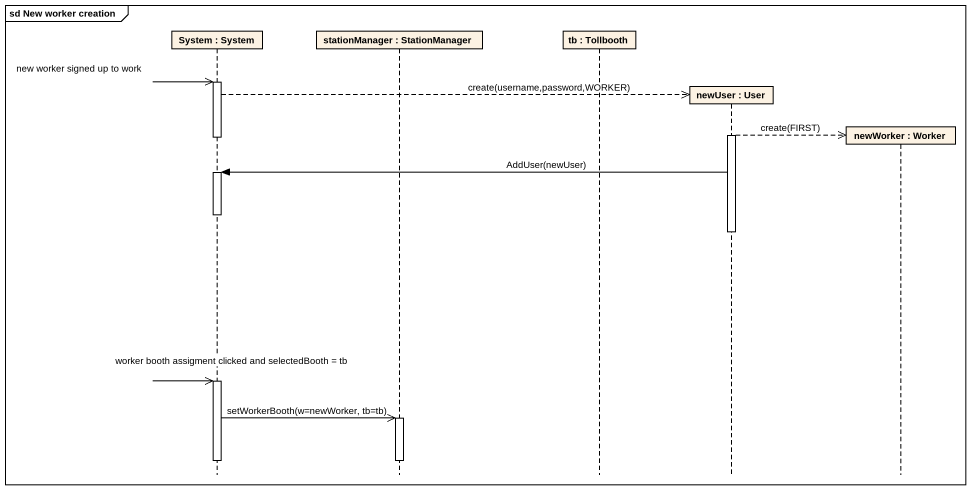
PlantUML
@startuml
mainframe sd New worker creation
hide footbox
participant "System : System" as System
participant "stationManager : StationManager" as stationManager
participant "tb : Tollbooth" as tb
participant "newUser : User" as newUser
participant "newWorker : Worker" as newWorker

System ->> System : new worker signed up to work
activate System
System -->> newUser ** : create(username,password,WORKER)
activate newUser
newUser -->> newWorker ** : create(FIRST)
deactivate System
newUser -> System : AddUser(newUser)
activate System
deactivate System
deactivate newUser
System ->> System : worker booth assigment clicked and selectedBooth = tb
activate System
System ->> stationManager : setWorkerBooth(w=newWorker, tb=tb)
activate stationManager
deactivate stationManager
deactivate System
@enduml
